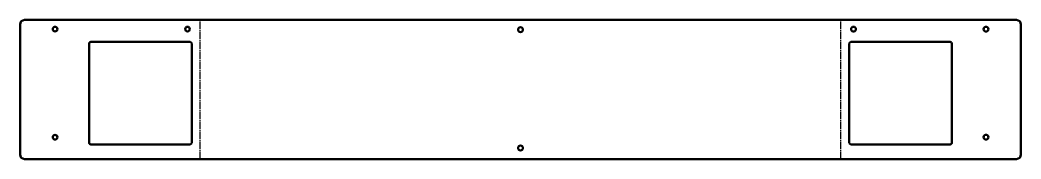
# Model space of a CAD drawing. Header units: inches. Extents: x 0 to 1367, y 0 to 190.
import ezdxf

# ---------------------------------------------------------------- set-up
doc = ezdxf.new("R2010")
doc.units = ezdxf.units.IN
doc.header["$MEASUREMENT"] = 0
doc.linetypes.add('Chain', pattern=[13.68, 9.12, -1.14, 2.28, -1.14])
doc.layers.add('Bend Centerline (ANSI)', color=7, linetype='Chain', lineweight=25)
doc.layers.add('Visible (ANSI)', color=7, linetype='Continuous', lineweight=50)

# ---------------------------------------------------------------- blocks, each defined once
blk = doc.blocks.new('3DOF250-V002-CETA002_Chapa Cubre Caja_3DOF250-V002-CETA002 (Desplegada)')
at = {"layer": 'Bend Centerline (ANSI)'}
for p, q in [((-437.2, -95), (-437.2, 95)), ((437.2, -95), (437.2, 95))]:
    blk.add_line(p, q, dxfattribs=at)
at = {"layer": 'Visible (ANSI)'}
for p, q in [((-683.4, -89), (-683.4, 89)), ((-677.4, 95), (677.4, 95)), ((683.4, 89), (683.4, -89)), ((-588.9, -73), (-588.9, 63)), ((-586.9, 65), (-450.9, 65)), ((-448.9, 63), (-448.9, -73)), ((448.9, -73), (448.9, 63)), ((450.9, 65), (586.9, 65)), ((588.9, 63), (588.9, -73)), ((-450.9, -75), (-586.9, -75)), ((586.9, -75), (450.9, -75)), ((677.4, -95), (-677.4, -95))]:
    blk.add_line(p, q, dxfattribs=at)
for centre, radius in [((-635.6, 82.5), 3.2), ((-454.7, 82.5), 3.2), ((0, 81.8), 3.3), ((454.7, 82.5), 3.3), ((635.6, 82.5), 3.3), ((-635.6, -65.2), 3.2), ((635.6, -65.2), 3.3), ((0, -80), 3.3)]:
    blk.add_circle(centre, radius, dxfattribs=at)
at = {"layer": 'Visible (ANSI)', "extrusion": (0, 0, -1)}
for centre, start, end in [((677.4, 89), 360, 90), ((-677.4, 89), 90, 180), ((677.4, -89), 270, 360), ((-677.4, -89), 180, 270)]:
    blk.add_arc(centre, 6, start, end, dxfattribs=at)
at = {"layer": 'Visible (ANSI)'}
for centre, start, end in [((-586.9, 63), 90, 180), ((-450.9, 63), 0, 90), ((450.9, 63), 90, 180), ((586.9, 63), 360, 90), ((-586.9, -73), 180, 270), ((-450.9, -73), 270, 0), ((450.9, -73), 180, 270), ((586.9, -73), 270, 360)]:
    blk.add_arc(centre, 2, start, end, dxfattribs=at)

msp = doc.modelspace()

# ---------------------------------------------------------------- block references
msp.add_blockref('3DOF250-V002-CETA002_Chapa Cubre Caja_3DOF250-V002-CETA002 (Desplegada)', (683.4, 95))

doc.saveas('drawing.dxf')
